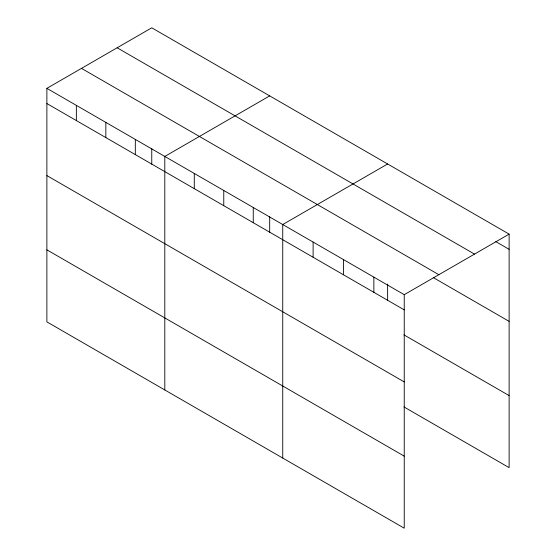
<?xml version="1.0" encoding="UTF-8"?>
<svg xmlns="http://www.w3.org/2000/svg" width="556" height="556" viewBox="0 0 556 556"><rect width="100%" height="100%" fill="white"/><g stroke="black" fill="none" stroke-linecap="round" stroke-linejoin="round"><path stroke-width="0.83" d="M46.878 88.355L404.24 294.673L404.24 528.2L46.878 321.875L46.878 88.355L151.76 27.8L509.122 234.125L509.122 467.645L403.92 406.909M269.688 95.889L164.805 156.438L164.805 389.964M387.622 163.971L282.74 224.527L282.74 458.054M404.24 294.673L509.122 234.125M495.785 241.617L509.122 249.317M117.149 47.781L474.511 254.106M81.489 68.374L438.851 274.692M433.555 277.736L509.122 321.368M46.878 103.548L404.24 309.866M403.92 334.858L509.122 395.594M46.878 175.599L404.24 381.916M46.878 249.832L404.24 456.149M387.622 284.019L387.622 300.414M373.861 277.138L373.861 292.331M343.49 259.603L343.49 274.796M313.111 242.062L313.111 257.254M269.688 216.791L269.688 232.332M253.251 207.506L253.251 222.699M223.769 190.486L223.769 205.678M194.287 173.458L194.287 188.658M151.76 148.709L151.76 164.242M135.323 139.417L135.323 154.61M105.842 122.396L105.842 137.589M76.36 105.376L76.36 120.569"/></g></svg>
